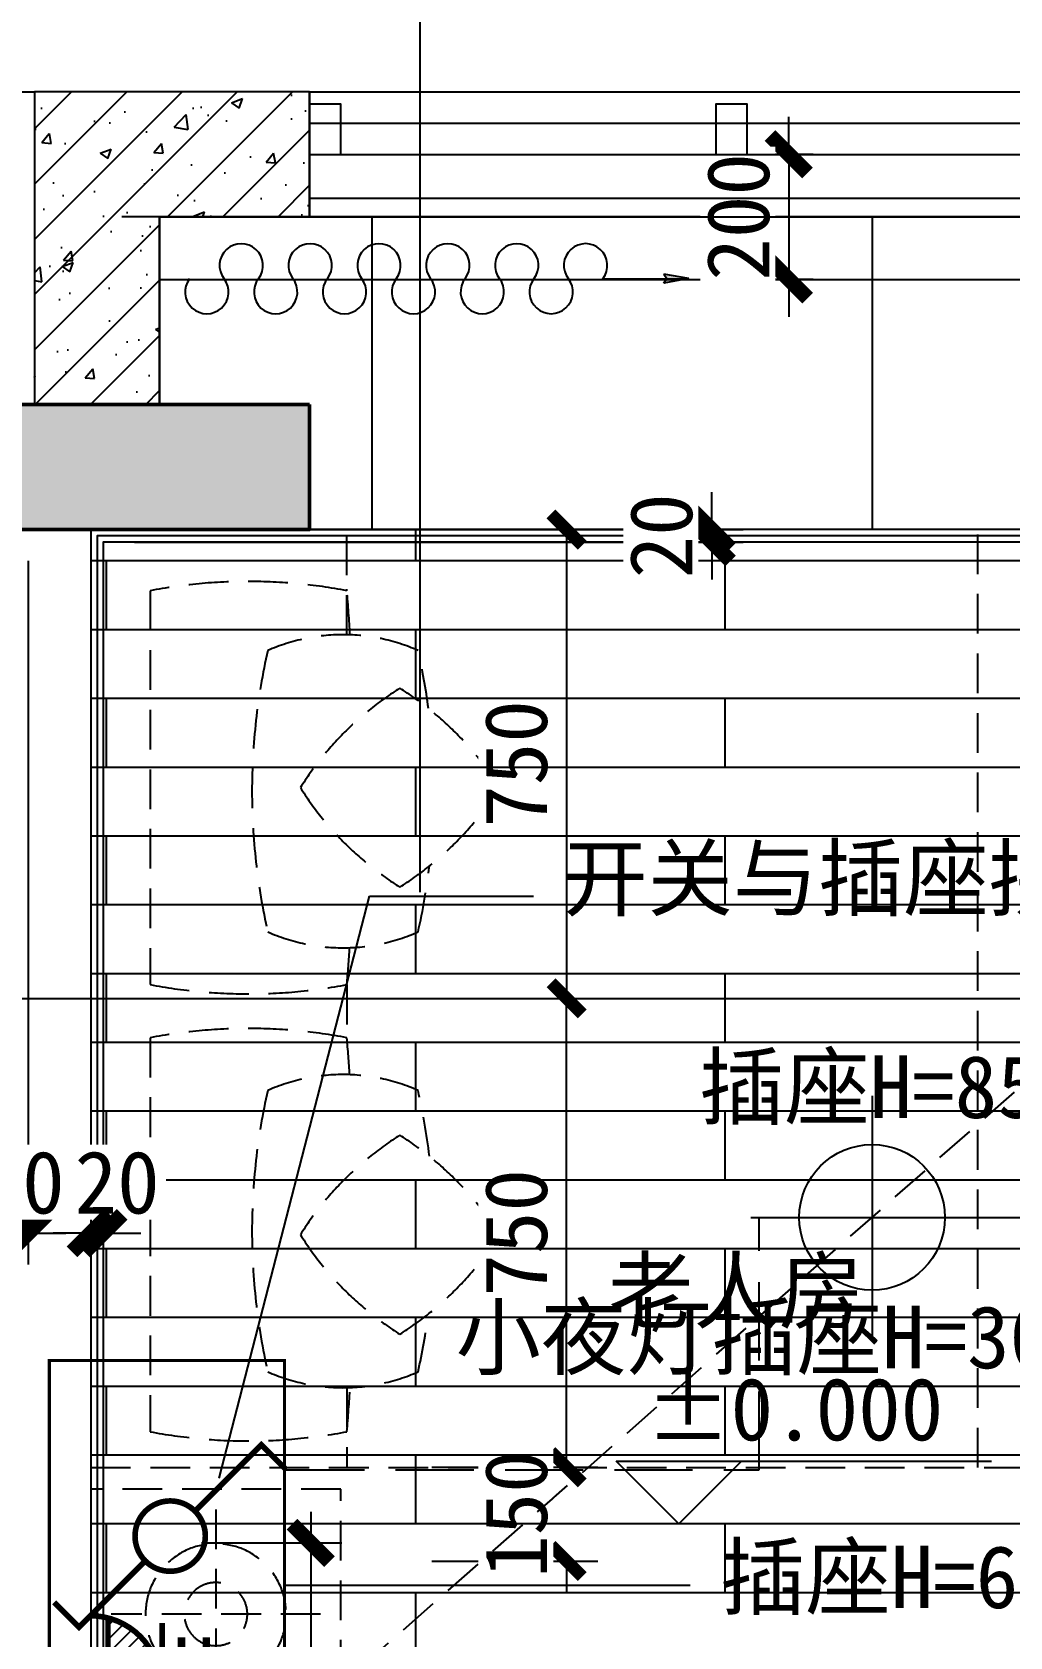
# Model space of a CAD drawing. Header units: millimetres. Extents: x -102565 to 103504, y -132507 to -120.
# Drawn here: x 29115 to 30679, y -24188 to -21621 of the extents above; entities that cross this region are included whole.
import ezdxf
from ezdxf import colors
from ezdxf.entities.mleader import LeaderData, LeaderLine
from ezdxf.enums import TextEntityAlignment as Align
from ezdxf.math import Vec2, Vec3

# ---------------------------------------------------------------- set-up
doc = ezdxf.new("R2010")
doc.units = ezdxf.units.MM
doc.header["$LTSCALE"] = 10
for name, pattern in [('ACAD_ISO04W100', [30, 24, -3, 0, -3]), ('DASH', [0.35, 0.25, -0.1]), ('HIDDEN', [9.524999999999999, 6.35, -3.175])]:
    doc.linetypes.add(name, pattern=pattern)
doc.layers.get('Defpoints').update_dxf_attribs({"color": 9})
for name, color, linetype in [('-B11  平面非硬装   LESS', 2, 'HIDDEN'), ('-B1234平 地 天 间  LESS', 7, 'Continuous'), ('-B123平   地   天  LESS', 3, 'Continuous'), ('-B13  平         天  LESS', 1, 'Continuous'), ('-B14  平 面 注 释  LESS', 1, 'Continuous'), ('-B20  地         面  LESS', 8, 'Continuous'), ('-B21  地 面 注 释  LESS', 1, 'Continuous'), ('-B30  天         花  LESS', 3, 'Continuous'), ('-B31  天 花 点 位 LESS', 2, 'Continuous'), ('-B33  天花造型注释  LESS', 1, 'Continuous'), ('-B50  强 电 插 座  LESS', 2, 'Continuous'), ('-B51  弱 电 插 座  LESS', 2, 'Continuous'), ('-B52  开 关 插 座  LESS', 2, 'Continuous'), ('-B55  开关结线注释  LESS', 4, 'Continuous'), ('-B56  综合点位注释  LESS', 4, 'Continuous'), ('-B60  给   排   水  LESS', 2, 'Continuous'), ('016-天花', 3, 'Continuous'), ('A02-G-MAIN-洋房4号户型_设计区$0$A_HDWR(配件)', 1, 'Continuous'), ('A02-G-MAIN-洋房4号户型_设计区$0$A_PATN_MATE(图案填充)', 252, 'Continuous'), ('A02-G-MAIN-洋房4号户型_设计区$0$A_WALL_BRIK(砌块墙)', 4, 'Continuous'), ('A02-G-MAIN-洋房4号户型_设计区$0$A_WINDOW(窗)', 3, 'Continuous'), ('C天-LITEDIM', 3, 'Continuous'), ('S10-G-WACO-D户型COSF_设计区$0$G_COL_HATCH（墙柱填充）', 252, 'Continuous'), ('连线图', 4, 'Continuous')]:
    doc.layers.add(name, color=color, linetype=linetype)
doc.layers.add('S10-G-WACO-D户型COSF_设计区$0$G_COL（墙柱）', color=4, linetype='Continuous', lineweight=50)
doc.styles.add('DS数字英文', font='simhei.ttf')
doc.styles.add('LESS标准文字', font='simhei.ttf', dxfattribs={"height": 2})
doc.dimstyles.new('AD-DIM_50(LESS)', dxfattribs={"dimscale": 50, "dimtxt": 2, "dimasz": 1.2, "dimexe": 1, "dimexo": 1, "dimgap": 0.6, "dimtad": 1, "dimdec": 0, "dimzin": 0, "dimdsep": 46, "dimtxsty": 'DS数字英文', "dimblk": 'ARCHTICK', "dimcen": 0.09, "dimdle": 1, "dimclrd": 1, "dimclre": 1, "dimclrt": 3, "dimadec": 0, "dimazin": 0, "dimtfac": 1, "dimtdec": 0, "dimtix": 1, "dimtmove": 2, "dimatfit": 3, "dimldrblk": 'ARCHTICK', "dimfxl": 1, "dimtolj": 1, "dimtzin": 0, "dimarcsym": 0})
doc.dimstyles.new('标准注释（LESS）', dxfattribs={"dimtxt": 2, "dimasz": 1, "dimexe": 1, "dimexo": 0, "dimgap": 0.6, "dimtad": 1, "dimdec": 0, "dimrnd": 5, "dimzin": 12, "dimtxsty": 'LESS标准文字', "dimblk": 'ARCHTICK', "dimcen": 0, "dimclrd": 1, "dimclre": 1, "dimclrt": 3, "dimadec": 0, "dimazin": 0, "dimtfac": 1, "dimtdec": 0, "dimtix": 1, "dimtofl": 0, "dimtmove": 2, "dimatfit": 3, "dimldrblk": 'DOT', "dimfxl": 4, "dimfxlon": 1, "dimtfill": 1, "dimtolj": 1, "dimarcsym": 0})

# ---------------------------------------------------------------- blocks, each defined once
blk = doc.blocks.new('ytuutrue')
at = {"color": 1}
for p, q in [((4.831690603168681e-13, 2.500000000000227), (4.831690603168681e-13, -2.499999999999774)), ((-2.499999999999517, 3.410605131648481e-13), (2.500000000000455, 2.273736754432321e-13))]:
    blk.add_line(p, q, dxfattribs=at)
blk.add_circle((0, 0), 1.500000000000735)
blk = doc.blocks.new('_ArchTick')
at = {"color": 0, "linetype": 'ByBlock', "const_width": 0.4}
blk.add_lwpolyline([(-0.5, -0.5), (0.5, 0.5)], dxfattribs=at)
blk = doc.blocks.new('_Dot')
at = {"color": 0, "linetype": 'ByBlock', "lineweight": -2}
blk.add_line((-0.5, 0), (-1, 0), dxfattribs=at)
at = {"color": 0, "linetype": 'ByBlock', "const_width": 0.5}
blk.add_lwpolyline([(-0.25, 0, 1), (0.25, 0, 1)], format="xyb", close=True, dxfattribs=at)
blk = doc.blocks.new('*U336')
at = {"layer": '-B52  开 关 插 座  LESS', "color": 2, "const_width": 0.18}
for points in [[(0.7954951288343322, 0.7954951288294743), (2.916815472397615, 2.916815472392754), (3.71231060122551, 2.121320343563982)], [(-0.7954951288272978, -0.7954951288321486), (-2.916815472390566, -2.916815472395432), (-3.712310601228068, -2.121320343557932)]]:
    blk.add_lwpolyline(points, dxfattribs=at)
blk.add_lwpolyline([(-7.101809081639235e-13, -1.124999999998285, -0.1989123673796352), (-0.7954951288345737, -0.7954951288321486, -0.1989123673796269), (-1.125000000000711, 1.713822522425065e-12, -0.1989123673796338), (-0.7954951288345742, 0.7954951288355792, -0.1989123673796519), (-7.109045633562781e-13, 1.125000000001715, -0.1989123673796731), (0.7954951288331527, 0.7954951288355778, -0.1989123673796564), (1.124999999999289, 1.716322534456819e-12, -0.1989123673796721), (0.7954951288331531, -0.7954951288321472, -0.198912367379654)], format="xyb", close=True, dxfattribs=at)
at = {"layer": '-B55  开关结线注释  LESS', "color": 3, "style": 'LESS标准文字'}
blk.add_attdef('开关电路', text='', height=2, dxfattribs=at).set_placement((-4.282006349001069, 0.09886950226418029), align=Align.MIDDLE)
blk = doc.blocks.new('*U343')
at = {"lineweight": -2}
h = blk.add_hatch(dxfattribs=at)
h.set_pattern_fill('ANSI31', color=8, scale=0.1, angle=90.00000000000017)
h.set_pattern_definition([(135.0000000000002, (4.500002174076227, -2.33999570243695), (-0.2245064030267283, -0.2245064030267295), [])])
h.paths.add_polyline_path([(1.590990257664615, 1.590990257668247, 0.1341324672913661), (0.5611304664312922, 2.178906285188619), (0.5611304664313048, -2.178906285187586, 0.1341324672913661), (1.590990257664624, -1.590990257667207, 0.1989123673796559), (2.249999999989617, 5.216382881201163e-13, 0.1989123673796559)])
at = {"color": 2, "const_width": 0.1800000000000001}
blk.add_lwpolyline([(-1.037719910002012e-11, -2.249999999999485, 0.1989123673796542), (1.590990257664624, -1.590990257667207, 0.1989123673796559), (2.249999999989617, 5.216382881201163e-13, 0.1989123673796559), (1.590990257664615, 1.590990257668247, 0.1989123673796542), (-1.039018870940824e-11, 2.250000000000516)], format="xyb", dxfattribs=at)
for points in [[(0.5611304664313048, -2.178906285203477), (0.5611304664312922, 2.178906285175407)], [(2.297228077709316, -2.014999999999479), (2.297228077709305, 1.985000000000523)], [(2.249999999989617, 5.216382881201163e-13), (4.499999999989617, 5.281330928141734e-13)]]:
    blk.add_lwpolyline(points, dxfattribs=at)
at = {"color": 3, "style": 'LESS标准文字'}
for tag, p in [('安装高度', (8.744543581236105, 3.591508802441098)), ('插座文字', (3.302881779825324, -0.5620244949399757))]:
    blk.add_attdef(tag, text='', height=2, dxfattribs=at).set_placement(p, align=Align.MIDDLE_CENTER)
blk = doc.blocks.new('*D1202')
at = {"layer": '-B56  综合点位注释  LESS', "color": 1, "lineweight": -2, "transparency": 16777216}
for p, q in [((29730.72750267241, -23166.49871899612), (30019.66689318977, -23166.49871899612)), ((29969.66689318977, -23916.30964322832), (29969.66689318977, -23166.49871899612)), ((29754.14411486777, -23916.30964322832), (30019.66689318977, -23916.30964322832))]:
    blk.add_line(p, q, dxfattribs=at)
at = {"layer": 'Defpoints', "color": 0, "transparency": 16777216}
for p in [(29730.72750267241, -23166.49871899612), (29969.66689318977, -23166.49871899612), (29754.14411486777, -23916.30964322832)]:
    blk.add_point(p, dxfattribs=at)
at = {"layer": '-B56  综合点位注释  LESS', "color": 1, "lineweight": -2, "transparency": 16777216, "xscale": 50, "yscale": 50, "zscale": 50}
for p, rotation in [((29969.66689318977, -23166.49871899612), 90), ((29969.66689318977, -23916.30964322832), 270)]:
    blk.add_blockref('_ArchTick', p, dxfattribs=dict(at, rotation=rotation))
at = {"layer": '-B56  综合点位注释  LESS', "color": 3, "transparency": 16777216, "insert": (29889.10509543695, -23541.40418111223), "char_height": 100, "attachment_point": 5, "rotation": 90, "style": 'LESS标准文字', "bg_fill": 3, "box_fill_scale": 1.1, "bg_fill_color": 256, "bg_fill_true_color": 13158600, "bg_fill_transparency": 0}
blk.add_mtext('\\A1;750', dxfattribs=at)
blk = doc.blocks.new('*D1203')
at = {"layer": '-B51  弱 电 插 座  LESS', "color": 1, "lineweight": -2, "transparency": 16777216}
for p, q in [((29969.66689318977, -23916.30964322832), (29969.66689318977, -23866.30964322832)), ((29754.14411486777, -23916.30964322832), (30019.66689318977, -23916.30964322832)), ((29754.14411486777, -24066.28272236285), (30019.66689318977, -24066.28272236285)), ((29969.66689318977, -24066.28272236285), (29969.66689318977, -24116.28272236285))]:
    blk.add_line(p, q, dxfattribs=at)
at = {"layer": 'Defpoints', "color": 0, "transparency": 16777216}
for p in [(29754.14411486777, -23916.30964322832), (29969.66689318977, -23916.30964322832), (29754.14411486777, -24066.28272236285)]:
    blk.add_point(p, dxfattribs=at)
at = {"layer": '-B51  弱 电 插 座  LESS', "color": 1, "lineweight": -2, "transparency": 16777216, "xscale": 50, "yscale": 50, "zscale": 50}
for p, rotation in [((29969.66689318977, -23916.30964322832), 270), ((29969.66689318977, -24066.28272236285), 90)]:
    blk.add_blockref('_ArchTick', p, dxfattribs=dict(at, rotation=rotation))
at = {"layer": '-B51  弱 电 插 座  LESS', "color": 3, "transparency": 16777216, "insert": (29889.10509543695, -23991.29618279559), "char_height": 100, "attachment_point": 5, "rotation": 90, "style": 'LESS标准文字', "bg_fill": 3, "box_fill_scale": 1.1, "bg_fill_color": 256, "bg_fill_true_color": 13158600, "bg_fill_transparency": 0}
blk.add_mtext('\\A1;150', dxfattribs=at)
blk = doc.blocks.new('*U681')
at = {"color": 1, "linetype": 'ACAD_ISO04W100'}
blk.add_line((-93.86753681463706, -2.479049550308605e-15), (5, 4.978996250514799e-16), dxfattribs=at)
blk = doc.blocks.new('*D1242')
at = {"layer": '-B56  综合点位注释  LESS', "color": 1, "lineweight": -2, "transparency": 16777216}
for p, q in [((29754.14411486777, -22416.68779476392), (30019.66689318977, -22416.68779476392)), ((29969.66689318977, -22416.68779476392), (29969.66689318977, -23166.49871899611)), ((29730.72750267241, -23166.49871899611), (30019.66689318977, -23166.49871899611))]:
    blk.add_line(p, q, dxfattribs=at)
at = {"layer": 'Defpoints', "color": 0, "transparency": 16777216}
for p in [(29754.14411486777, -22416.68779476392), (29730.72750267241, -23166.49871899611), (29969.66689318977, -23166.49871899611)]:
    blk.add_point(p, dxfattribs=at)
at = {"layer": '-B56  综合点位注释  LESS', "color": 1, "lineweight": -2, "transparency": 16777216, "xscale": 50, "yscale": 50, "zscale": 50}
for p, rotation in [((29969.66689318977, -22416.68779476392), 90), ((29969.66689318977, -23166.49871899611), 270)]:
    blk.add_blockref('_ArchTick', p, dxfattribs=dict(at, rotation=rotation))
at = {"layer": '-B56  综合点位注释  LESS', "color": 3, "transparency": 16777216, "insert": (29889.10509543695, -22791.59325688002), "char_height": 100, "attachment_point": 5, "rotation": 90, "style": 'LESS标准文字', "bg_fill": 3, "box_fill_scale": 1.1, "bg_fill_color": 256, "bg_fill_true_color": 13158600, "bg_fill_transparency": 0}
blk.add_mtext('\\A1;750', dxfattribs=at)
blk = doc.blocks.new('*U699')
at = {"color": 1}
for p, q in [((-2.000000000000382, 2.000000000000192), (9.999999999999616, 2.00000000000019)), ((-1.91402449445377e-13, 1.918465386552271e-13), (-2.000000000000382, 2.000000000000192)), ((-1.91402449445377e-13, 1.918465386552271e-13), (1.999999999999999, 2.000000000000192)), ((1.999999999999999, -3.574438563748084e-16), (-2.000000000000382, 3.57443856374877e-16))]:
    blk.add_line(p, q, dxfattribs=at)
at = {"color": 3, "style": 'LESS标准文字'}
blk.add_attdef('%%P0.000', text='', height=2, dxfattribs=at).set_placement((3.696629213482759, 2.666666666667454), align=Align.CENTER)
blk = doc.blocks.new('*D806')
at = {"layer": '-B33  天花造型注释  LESS', "color": 1, "lineweight": -2, "transparency": 16777216}
for p, q in [((30325.02289680496, -21816.68779476344), (30325.02289680496, -21756.68779476344)), ((30364.20956426718, -21816.68779476344), (30275.02289680496, -21816.68779476344)), ((30325.02289680496, -21816.68779476344), (30325.02289680496, -22016.68779477508)), ((30364.20956426531, -22016.68779477508), (30275.02289680496, -22016.68779477508)), ((30325.02289680496, -22016.68779477508), (30325.02289680496, -22076.68779477508))]:
    blk.add_line(p, q, dxfattribs=at)
at = {"layer": 'Defpoints', "color": 0, "linetype": 'Continuous', "transparency": 16777216}
for p in [(30414.20956426718, -21816.68779476344), (30325.02289680496, -22016.68779477508), (30414.20956426531, -22016.68779477508)]:
    blk.add_point(p, dxfattribs=at)
at = {"layer": '-B33  天花造型注释  LESS', "color": 1, "linetype": 'Continuous', "lineweight": -2, "transparency": 16777216, "xscale": 60, "yscale": 60, "zscale": 60}
for p, rotation in [((30325.02289680496, -21816.68779476344), 270), ((30325.02289680496, -22016.68779477508), 90)]:
    blk.add_blockref('_ArchTick', p, dxfattribs=dict(at, rotation=rotation))
at = {"layer": '-B33  天花造型注释  LESS', "color": 3, "linetype": 'Continuous', "transparency": 16777216, "insert": (30244.46109905214, -21916.68779476927), "char_height": 100, "attachment_point": 5, "rotation": 90, "style": 'DS数字英文', "bg_fill": 3, "box_fill_scale": 1.1, "bg_fill_color": 256, "bg_fill_true_color": 13158600, "bg_fill_transparency": 0}
blk.add_mtext('\\A1;200', dxfattribs=at)
blk = doc.blocks.new('A$C2F834631')
for p, q in [((-2.479512477293611e-05, 87.47737107378634), (62.13425099966116, 98.47886482599279)), ((-2.479512477293611e-05, 87.47737107378634), (62.13425099966116, 76.4758773215799)), ((214.759857776342, 87.47737107378634), (-2.479512477293611e-05, 87.47737107378634)), ((62.13425099966116, 98.47886482599279), (54.91981336072786, 87.47737107378634)), ((62.13425099966116, 76.4758773215799), (54.91981336072786, 87.47737107378634))]:
    blk.add_line(p, q)
for centre, start, end in [((343.8627562538022, 120.6307885939968), 322.3895166346791, 217.6104833653209), ((515.999954223691, 120.6307885939896), 322.3895166346791, 217.6104833653209), ((688.137152193638, 120.6307885939896), 322.3895166346791, 217.6104833653209), ((860.2743501635268, 120.6307885939823), 322.3895166346791, 217.6104833653209), ((1032.411548133416, 120.6307885939823), 322.3895166346791, 217.6104833653209), ((1204.548746103363, 120.630788593975), 322.3895166346791, 217.6104833653209), ((257.7941572688287, 54.32395355357585), 142.3895166346791, 37.6104833653209), ((429.9313552387757, 54.32395355356857), 142.3895166346791, 37.6104833653209), ((602.0685532086645, 54.32395355356857), 142.3895166346791, 37.6104833653209), ((774.2057511785533, 54.3239535535613), 142.3895166346791, 37.6104833653209), ((946.3429491485003, 54.3239535535613), 142.3895166346791, 37.6104833653209), ((1118.480147118389, 54.32395355355402), 142.3895166346791, 37.6104833653209)]:
    blk.add_arc(centre, 54.32402807301445, start, end)
for points in [[(62.13425099966116, 98.47886482599279), (54.91981336072786, 87.47737107378634), (-2.479512477293611e-05, 87.47737107378634)], [(-2.479512477293611e-05, 87.47737107378634), (62.13425099966116, 76.4758773215799), (54.91981336072786, 87.47737107378634)]]:
    blk.add_solid(points)
blk = doc.blocks.new('1500ertong')
at = {"layer": '-B11  平面非硬装   LESS', "color": 8}
for p, q in [((22106.91643286493, 10041.58556191484), (22106.91643286493, 10376.58556190739)), ((21939.41643286493, 10209.08556191484), (22274.41643289474, 10209.08556191484)), ((20887.9596693888, 9974.585561914839), (20888.17679248002, 8474.585561914839)), ((21897.2183274999, 9846.879006295765), (21897.2183274999, 9974.585561914839)), ((22212.21834210303, 9287.33667024365), (22212.21834210303, 9917.336664730221)), ((21897.2183274999, 9202.402277344376), (21897.2183274999, 9287.336667472035)), ((22212.21834265531, 8572.402280011433), (22212.21834265531, 9202.402274498003)), ((21897.2183274999, 8642.859938520645), (21897.2183274999, 8474.585561914839)), ((21897.2183274999, 8572.402277344376), (21897.2183274999, 8569.869472438008))]:
    blk.add_line(p, q, dxfattribs=at)
at = {"layer": '-B11  平面非硬装   LESS'}
blk.add_lwpolyline([(22306.91643286493, 10409.08556191484), (21906.91643286493, 10409.08556191484), (21906.91643286493, 10009.08556191484), (22306.91643286493, 10009.08556191484)], close=True, dxfattribs=at)
blk.add_lwpolyline([(22306.91653070596, 9974.585561914835), (20331.91653070596, 9974.585561914839, 0.414213562373095), (20306.91653070596, 9949.585561914839), (20306.91653070596, 8499.585561914839, 0.414213562373095), (20331.91653070596, 8474.585561914839), (22306.91653070596, 8474.585561914835)], format="xyb", close=True, dxfattribs=at)
at = {"layer": '-B11  平面非硬装   LESS', "color": 8}
for centre, radius, start, end in [((22054.7183274999, 9085.436525577217), 846.6782718860277, 79.2793300050891, 100.7206699949109), ((25790.4455355182, 9602.336667472031), 3905.949704364321, 175.3742887233572, 176.4127364495465), ((21903.61884925512, 9549.37391229859), 297.5739364141405, 66.18657204692421, 113.8134279530758), ((22769.95733008531, 9596.613911563065), 1011.820786297927, 167.1516449646382, 172.4797976207421), ((21037.28036848453, 9596.613911563069), 1011.820786297927, 347.1516449646382, 12.84835503536186), ((22081.78023222831, 9333.110410088211), 505.9103931489637, 122.15164597255, 147.8483542547833), ((21543.32771740106, 9333.110410088211), 505.9103931453533, 32.15164574521668, 57.84835402745), ((22081.78023222831, 9871.562924915463), 505.9103931453533, 212.1516457452167, 237.84835402745), ((21543.32771740106, 9871.562924915463), 505.9103931489637, 302.15164597255, 327.8483542547833), ((22769.95733008531, 9596.613911563065), 1011.820786297927, 186.7941671501419, 192.8483550353618), ((21903.61884925512, 9643.85391085735), 297.5739364141292, 246.1865720469242, 293.8134279530758), ((25790.4455355182, 9602.336667472031), 3905.949704364321, 183.7559056628886, 184.6257112766428), ((22054.7183274999, 10119.23680936685), 846.6782718860277, 259.2793300050891, 280.7206699949109), ((22054.7183274999, 8370.502135449558), 846.6782718860277, 79.2793300050891, 100.7206699949109), ((25790.4455355182, 8887.402277344372), 3905.949704364321, 175.3742887233572, 176.2440943371114), ((21903.61884925512, 8845.88503395906), 297.5739364141292, 66.18657204692421, 113.8134279530758), ((22769.95733008531, 8893.125033253338), 1011.820786297927, 167.1516449646382, 173.2058328498582), ((21037.28036848453, 8893.125033253342), 1011.820786297927, 347.1516449646382, 12.84835503536186), ((22081.78023222831, 8618.17601993075), 505.9103931453533, 122.15164597255, 147.8483542547833), ((21543.32771740106, 8618.17601993075), 505.9103931489637, 32.15164574521668, 57.84835402745), ((22081.78023222831, 9156.628534758001), 505.9103931489637, 212.1516457452167, 237.84835402745), ((21543.32771740106, 9156.628534758001), 505.9103931453533, 302.15164597255, 327.8483542547833), ((22769.95733008531, 8893.125033253338), 1011.820786297927, 187.5202023792579, 192.8483550353618), ((21903.61884925512, 8940.365032547623), 297.5739364141405, 246.1865720469242, 293.8134279530758), ((25790.4455355182, 8887.402277344372), 3905.949704364321, 183.5872635504535, 184.6257112766428), ((22054.7183274999, 9404.302419239193), 846.6782718860277, 259.2793300050891, 280.7206699949109)]:
    blk.add_arc(centre, radius, start, end, dxfattribs=at)
at = {"layer": '-B11  平面非硬装   LESS', "color": 8, "extrusion": (0, 0, -1)}
for major_axis, ratio, start_param, end_param in [((-79.5495128997231, 79.54951289972311), 0.9999999995917888, 0.7853981636015538, 7.06858347078114), ((35.70889245533573, 35.70889245533572), 0.9999999996967107, -0.7853981635490931, 5.497787143630493)]:
    blk.add_ellipse((22106.91643286493, 10209.08556191484), major_axis=major_axis, ratio=ratio, start_param=start_param, end_param=end_param, dxfattribs=at)
blk = doc.blocks.new('S10-G-WACO-D户型COSF_设计区')
at = {"layer": 'S10-G-WACO-D户型COSF_设计区$0$G_COL_HATCH（墙柱填充）'}
h = blk.add_hatch(color=0, dxfattribs=at)
h.dxf.hatch_style = 1
h.paths.add_polyline_path([(29149.99999223693, 18899.9606032247), (28249.99999223693, 18899.9606032247), (28249.99999223693, 18699.9606032247), (29149.99999223693, 18699.9606032247)])
at = {"layer": 'S10-G-WACO-D户型COSF_设计区$0$G_COL（墙柱）', "color": 0}
blk.add_lwpolyline([(29149.99999223693, 18899.9606032247), (28249.99999223693, 18899.9606032247), (28249.99999223693, 18699.9606032247), (29149.99999223693, 18699.9606032247)], close=True, dxfattribs=at)
blk = doc.blocks.new('*D1100')
at = {"layer": '-B55  开关结线注释  LESS', "color": 1, "lineweight": -2, "transparency": 16777216}
for p, q in [((29560.30771017319, -23987.42816432552), (29560.30771017319, -25286.97763134484)), ((29385.51082339635, -24037.42816432552), (29610.30771017319, -24037.42816432552)), ((29375.37812622028, -25236.97763134484), (29610.30771017319, -25236.97763134484))]:
    blk.add_line(p, q, dxfattribs=at)
at = {"layer": 'Defpoints', "color": 0, "linetype": 'Continuous', "transparency": 16777216}
for p in [(29335.51082339635, -24037.42816432552), (29325.37812622028, -25236.97763134484), (29560.30771017319, -25236.97763134484)]:
    blk.add_point(p, dxfattribs=at)
at = {"layer": '-B55  开关结线注释  LESS', "color": 1, "linetype": 'Continuous', "lineweight": -2, "transparency": 16777216, "xscale": 60, "yscale": 60, "zscale": 60}
for p, rotation in [((29560.30771017319, -24037.42816432552), 90), ((29560.30771017319, -25236.97763134484), 270)]:
    blk.add_blockref('_ArchTick', p, dxfattribs=dict(at, rotation=rotation))
at = {"layer": '-B55  开关结线注释  LESS', "color": 3, "linetype": 'Continuous', "transparency": 16777216, "insert": (29479.74591242037, -24637.20289783518), "char_height": 100, "attachment_point": 5, "rotation": 90, "style": 'DS数字英文', "bg_fill": 3, "box_fill_scale": 1.1, "bg_fill_color": 256, "bg_fill_true_color": 13158600, "bg_fill_transparency": 0}
blk.add_mtext('\\A1;1200', dxfattribs=at)
blk = doc.blocks.new('*U1143')
at = {"layer": '016-天花', "color": 1}
for points in [[(2399.995740704728, 2799.959288029163), (-0.003994634114405926, 2799.879837321926), (0.0002646606881171465, -0.0002093507791869342), (2399.99999999953, -0.0002093507791869342)], [(2379.995740704728, 2779.958983610893), (19.99600536588559, 2779.880141730929), (20.00026466068812, 19.99979064922081), (2379.99999999953, 19.99979064922081)]]:
    blk.add_lwpolyline(points, close=True, dxfattribs=at)
at = {"layer": '016-天花', "color": 8}
blk.add_lwpolyline([(2389.995740704728, 2789.958983610893), (9.996005365885594, 2789.880141730929), (10.00026466068812, 9.999790649220813), (2389.99999999953, 9.999790649220813)], close=True, dxfattribs=at)
blk = doc.blocks.new('*D1150')
at = {"layer": '-B33  天花造型注释  LESS', "color": 1, "lineweight": -2, "transparency": 16777216}
for p, q in [((29108.55080476801, -22466.52012446545), (29108.55080476801, -23591.91988317932)), ((29088.85961178462, -22486.68809840936), (29088.85961178462, -23591.91988317932)), ((29088.85961178462, -23541.91988317932), (29028.85961178462, -23541.91988317932)), ((29108.55080476801, -23541.91988317932), (29088.85961178462, -23541.91988317932)), ((29108.55080476801, -23541.91988317932), (29168.55080476801, -23541.91988317932))]:
    blk.add_line(p, q, dxfattribs=at)
at = {"layer": 'Defpoints', "color": 0, "linetype": 'Continuous', "transparency": 16777216}
for p in [(29108.55080476801, -22416.52012446545), (29088.85961178462, -22436.68809840936), (29088.85961178462, -23541.91988317932)]:
    blk.add_point(p, dxfattribs=at)
at = {"layer": '-B33  天花造型注释  LESS', "color": 1, "linetype": 'Continuous', "lineweight": -2, "transparency": 16777216, "xscale": 60, "yscale": 60, "zscale": 60}
blk.add_blockref('_ArchTick', (29088.85961178462, -23541.91988317932), dxfattribs=at)
at = {"layer": '-B33  天花造型注释  LESS', "color": 1, "linetype": 'Continuous', "lineweight": -2, "transparency": 16777216, "xscale": 60, "yscale": 60, "zscale": 60, "rotation": 180}
blk.add_blockref('_ArchTick', (29108.55080476801, -23541.91988317932), dxfattribs=at)
at = {"layer": '-B33  天花造型注释  LESS', "color": 3, "linetype": 'Continuous', "transparency": 16777216, "insert": (29098.70520827632, -23461.35808542651), "char_height": 100, "attachment_point": 5, "style": 'DS数字英文', "bg_fill": 3, "box_fill_scale": 1.1, "bg_fill_color": 256, "bg_fill_true_color": 13158600, "bg_fill_transparency": 0}
blk.add_mtext('\\A1;20', dxfattribs=at)
blk = doc.blocks.new('*D1153')
at = {"layer": '-B33  天花造型注释  LESS', "color": 1, "lineweight": -2, "transparency": 16777216}
for p, q in [((29208.53894274439, -22466.8079574425), (29208.53894274439, -23591.91988317932)), ((29228.53894274439, -22486.80765303349), (29228.53894274439, -23591.91988317932)), ((29208.53894274439, -23541.91988317932), (29148.53894274439, -23541.91988317932)), ((29208.53894274439, -23541.91988317932), (29228.53894274439, -23541.91988317932)), ((29228.53894274439, -23541.91988317932), (29288.53894274439, -23541.91988317932))]:
    blk.add_line(p, q, dxfattribs=at)
at = {"layer": 'Defpoints', "color": 0, "linetype": 'Continuous', "transparency": 16777216}
for p in [(29208.53894274439, -22416.8079574425), (29228.53894274439, -22436.80765303349), (29228.53894274439, -23541.91988317932)]:
    blk.add_point(p, dxfattribs=at)
at = {"layer": '-B33  天花造型注释  LESS', "color": 3, "linetype": 'Continuous', "transparency": 16777216, "insert": (29250.63808186958, -23461.35808542651), "char_height": 100, "attachment_point": 5, "style": 'DS数字英文', "bg_fill": 3, "box_fill_scale": 1.1, "bg_fill_color": 256, "bg_fill_true_color": 13158600, "bg_fill_transparency": 0}
blk.add_mtext('\\A1;20', dxfattribs=at)
at = {"layer": '-B33  天花造型注释  LESS', "color": 1, "linetype": 'Continuous', "lineweight": -2, "transparency": 16777216, "xscale": 60, "yscale": 60, "zscale": 60}
blk.add_blockref('_ArchTick', (29208.53894274439, -23541.91988317932), dxfattribs=at)
at = {"layer": '-B33  天花造型注释  LESS', "color": 1, "linetype": 'Continuous', "lineweight": -2, "transparency": 16777216, "xscale": 60, "yscale": 60, "zscale": 60, "rotation": 180}
blk.add_blockref('_ArchTick', (29228.53894274439, -23541.91988317932), dxfattribs=at)
blk = doc.blocks.new('*D1154')
at = {"layer": '-B33  天花造型注释  LESS', "color": 1, "lineweight": -2, "transparency": 16777216}
for p, q in [((30201.86928086204, -22416.80795744251), (30201.86928086204, -22356.80795744251)), ((29258.53894274441, -22416.80795744251), (30251.86928086204, -22416.80795744251)), ((30201.86928086204, -22416.80795744251), (30201.86928086204, -22436.8076530335)), ((29278.53894274441, -22436.8076530335), (30251.86928086204, -22436.8076530335)), ((30201.86928086204, -22436.8076530335), (30201.86928086204, -22496.8076530335))]:
    blk.add_line(p, q, dxfattribs=at)
at = {"layer": 'Defpoints', "color": 0, "linetype": 'Continuous', "transparency": 16777216}
for p in [(29208.53894274441, -22416.80795744251), (29228.53894274441, -22436.8076530335), (30201.86928086204, -22436.8076530335)]:
    blk.add_point(p, dxfattribs=at)
at = {"layer": '-B33  天花造型注释  LESS', "color": 1, "linetype": 'Continuous', "lineweight": -2, "transparency": 16777216, "xscale": 60, "yscale": 60, "zscale": 60}
for p, rotation in [((30201.86928086204, -22416.80795744251), 270), ((30201.86928086204, -22436.8076530335), 90)]:
    blk.add_blockref('_ArchTick', p, dxfattribs=dict(at, rotation=rotation))
at = {"layer": '-B33  天花造型注释  LESS', "color": 3, "linetype": 'Continuous', "transparency": 16777216, "insert": (30121.30748310922, -22426.80780523801), "char_height": 100, "attachment_point": 5, "rotation": 90, "style": 'DS数字英文', "bg_fill": 3, "box_fill_scale": 1.1, "bg_fill_color": 256, "bg_fill_true_color": 13158600, "bg_fill_transparency": 0}
blk.add_mtext('\\A1;20', dxfattribs=at)

msp = doc.modelspace()

# ---------------------------------------------------------------- hatches: boundary and pattern name
at = {"layer": 'A02-G-MAIN-洋房4号户型_设计区$0$A_PATN_MATE(图案填充)'}
h = msp.add_hatch(dxfattribs=at)
h.set_pattern_fill('钢筋混凝土', color=256, scale=25)
h.set_pattern_definition([(45, (408.5426906315734, -41116.68779476274), (-44.19417382415921, 44.19417382415922), []), (49.99999999999999, (408.5426906315734, -41116.68779476274), (179.3150456501884, -15.68803374564878), [18.75, -206.25]), (355, (408.5426906315734, -41116.68779476274), (-34.68783340325, 188.048033425003), [15, -165]), (100.4514, (423.4856106315747, -41117.99512976273), (144.6273454285054, 172.3598855152384), [15.9350475, -175.285528]), (46.18420000000002, (408.5426906315734, -41066.68779476274), (266.8102621564111, -41.37975358225452), [28.12499999999986, -309.3749999999978]), (96.6356, (430.7768768815622, -41070.13612151274), (233.6656763871758, 243.5294677251104), [23.902572, -262.92825]), (351.1842, (408.5426906315734, -41066.68779476274), (233.6654862834068, 243.5296502313311), [22.5, -247.5]), (21, (433.5426906315734, -41079.18779476274), (149.2267630296154, -100.6547226663347), [18.75, -206.25]), (326.0000000000001, (433.5426906315734, -41079.18779476274), (60.82883298039543, 181.2875112617133), [15, -165]), (71.4514, (445.9782488815727, -41087.57569626273), (210.0556571453725, 80.6326241774881), [15.9350475, -175.285528]), (37.50000000000001, (408.5426906315734, -41116.68779476274), (3.039963829322667, 83.22346345782788), [0, -163, 0, -167.5, 0, -165.625]), (7.499999999999999, (408.5426906315734, -41116.68779476274), (65.76738436053715, 98.60292797059006), [0, -95.5, 0, -159.25, 0, -63.125]), (327.5, (352.7926906315734, -41116.68779476274), (133.4556090431022, -5.638717933594939), [0, -62.5, 0, -195, 0, -258.75]), (317.5, (327.7926906315734, -41116.68779476274), (145.7965423355966, 25.02624558307943), [0, -81.25, 0, -129.5, 0, -183.75])])
edge = h.paths.add_edge_path()
edge.add_line((29318.55080476801, -22216.44186444627), (29318.55080476801, -21916.68779476349))
edge.add_line((29318.55080476801, -21916.68779476349), (29558.54293737817, -21916.68779476349))
edge.add_line((29558.54293737818, -21916.68779476349), (29558.55080476802, -21716.68779476204))
edge.add_line((29558.55080476801, -21716.68779476204), (29118.55080476801, -21716.68779476275))
edge.add_line((29118.55080476801, -21716.68779476275), (29118.55080476801, -22216.68779476274))
edge.add_line((29118.55080476801, -22216.68779476274), (29318.55080476801, -22216.68779476274))

# ---------------------------------------------------------------- linework, layer by layer
at = {"layer": '-B1234平 地 天 间  LESS'}
for p, q in [((29118.55080476801, -21716.68779476275), (29118.55080476801, -22216.51638457585)), ((28658.55080512732, -22216.68778087374), (29558.47628464362, -22216.35246805703)), ((29558.55080512732, -22416.68779434479), (29558.55080476801, -22216.68779433156)), ((28658.55080476801, -22416.68779475699), (29558.55080476801, -22416.3524541739)), ((29208.54293737865, -22416.68779477281), (29208.5429373785, -25216.68779476442))]:
    msp.add_line(p, q, dxfattribs=at)
msp.add_lwpolyline([(29318.55080476801, -22216.44186444627), (29318.55080476801, -21916.68779476349), (29558.54293737818, -21916.68779476349), (29558.55080476801, -21716.68779476204), (29118.55080476801, -21716.68779476275), (29118.55080476801, -22216.68779476274), (29318.55080476801, -22216.68779476274)], dxfattribs=at)
at = {"layer": '-B20  地         面  LESS', "color": 1, "linetype": 'Continuous'}
msp.add_line((31658.22424856471, -21916.6877947632), (29258.22424855738, -21916.6877947632), dxfattribs=at)
at = {"layer": '-B20  地         面  LESS', "color": 8, "linetype": 'Continuous'}
for p, q in [((29658.22424855542, -21916.6877947596), (29658.22424855464, -22416.68779477399)), ((30458.22424855542, -21916.68779476084), (30458.22424855464, -22416.68779477523))]:
    msp.add_line(p, q, dxfattribs=at)
at = {"layer": '-B30  天         花  LESS', "color": 2}
msp.add_lwpolyline([(29318.55080476801, -22016.68779476487), (31708.22424856433, -22016.68779478713)], dxfattribs=at)
at = {"layer": '-B50  强 电 插 座  LESS', "color": 1, "linetype": 'DASH', "ltscale": 20, "const_width": 5}
msp.add_lwpolyline([(29142.26474170099, -23745.47605351037), (29518.23090344967, -23745.47605351037), (29518.23090344967, -24648.74288658671), (29142.26474170099, -24648.74288658671)], close=True, dxfattribs=at)
msp.add_lwpolyline([(29098.55080476801, -21716.68779476275), (29118.55080476801, -21716.68779476274)])
at = {"layer": 'A02-G-MAIN-洋房4号户型_设计区$0$A_HDWR(配件)'}
msp.add_lwpolyline([(29558.54293737818, -21816.68779476274), (29608.54293737818, -21816.68779476274), (29608.54293737818, -21736.68779476274), (29558.54293737818, -21736.68779476274)], close=True, dxfattribs=at)
at = {"layer": 'A02-G-MAIN-洋房4号户型_设计区$0$A_WALL_BRIK(砌块墙)'}
for p, q in [((29208.54293737818, -21716.68779476274), (29118.55080476801, -21716.68779476274)), ((29558.54293737818, -21716.68779476297), (29208.54293737818, -21716.68779476274)), ((29558.55080476801, -21716.68779476275), (29558.55080476801, -21916.68779476275)), ((29318.55080476801, -21916.68779476349), (29318.55080476801, -22216.44186444627)), ((29318.55080476801, -21916.68779476349), (29558.54293737818, -21916.68779476349))]:
    msp.add_line(p, q, dxfattribs=at)
at = {"layer": 'A02-G-MAIN-洋房4号户型_设计区$0$A_WINDOW(窗)'}
msp.add_lwpolyline([(29558.54293737818, -21716.68779476274), (31658.54293737818, -21716.68779476274)], dxfattribs=at)

# ---------------------------------------------------------------- block references
at = {"layer": '-B1234平 地 天 间  LESS'}
msp.add_blockref('S10-G-WACO-D户型COSF_设计区', (408.225046573898, -41116.68868224013), dxfattribs=at)
at = {"layer": '-B13  平         天  LESS', "xscale": 0.6400000000000001, "yscale": 0.6400000000000001, "zscale": 0.6400000000000001, "rotation": 180.010378006823}
msp.add_blockref('A$C2F834631', (30165.0017155077, -21959.51162752972), dxfattribs=at)
at = {"layer": '-B21  地 面 注 释  LESS', "xscale": 50.00000000000103, "yscale": 50.00000000000103, "zscale": 50.00000000000103}
msp.add_blockref('*U699', (30149.13975158764, -24006.68779476433), dxfattribs=at).add_auto_attribs({'%%P0.000': '%%p0.000'})
at = {"layer": '-B31  天 花 点 位 LESS', "linetype": 'HIDDEN', "xscale": 77.6546585106425, "yscale": 77.6546585106425, "zscale": 77.6546585106425}
msp.add_blockref('ytuutrue', (30458.2242485575, -23516.68779477044), dxfattribs=at)
at = {"layer": '-B50  强 电 插 座  LESS'}
ref = msp.add_blockref('*U343', (29207.97762546373, -24266.29574666187), dxfattribs=dict(at, xscale=-50, yscale=50, zscale=50, rotation=180))
ref.add_attrib('插座文字', 'U', dxfattribs={"layer": '0', "color": 3, "height": 100, "style": 'LESS标准文字'}).set_placement((29373.12171445504, -24238.19452191489), align=Align.MIDDLE_CENTER)
at = {"layer": '-B52  开 关 插 座  LESS', "xscale": 50, "yscale": 50, "zscale": 50}
msp.add_blockref('*U336', (29335.51082339628, -24026.42816432557), dxfattribs=at)
at = {"rotation": 180}
msp.add_blockref('1500ertong', (51515.45937024355, -13942.10223286165), dxfattribs=at)

# ---------------------------------------------------------------- texts
at = {"layer": '-B14  平 面 注 释  LESS', "color": 3, "insert": (29776.86928738781, -23584.18459181758), "char_height": 100, "width": 936.0605772854353, "attachment_point": 1, "style": 'LESS标准文字'}
msp.add_mtext('\\pi259.32;老人房', dxfattribs=at)
at = {"layer": '-B56  综合点位注释  LESS', "color": 3, "char_height": 100, "style": 'LESS标准文字'}
for s, insert, attachment_point in [('插座H=850mm', (30181.51990976493, -23257.80318823886), 1), ('插座H=650mm', (30964.15925083793, -24041.66531594512), 3)]:
    msp.add_mtext(s, dxfattribs=dict(at, insert=insert, attachment_point=attachment_point))
at = {"layer": '连线图', "color": 3, "ltscale": 50, "insert": (30917.5344389347, -22924.19668687049), "char_height": 100, "attachment_point": 3, "style": 'LESS标准文字'}
msp.add_mtext('开关与插座拼排', dxfattribs=at)

# ---------------------------------------------------------------- leaders
at = {"layer": '-B33  天花造型注释  LESS', "color": 1}
for points in [[(29735.22888339494, -22996.69080019226), (29735.22888339494, -19470.51075465967), (30141.84683111799, -19470.51075465967)], [(29735.22888339494, -21939.23464989181), (29735.22888339494, -19470.51075465967), (30141.84683111799, -19470.51075465967)]]:
    msp.add_leader(points, dimstyle='标准注释（LESS）', override={"dimscale": 0, "dimfxl": 8, "dimarcsym": 1}, dxfattribs=at)

# ---------------------------------------------------------------- next in the draw order: dimensions: what is measured, and where the dimension line sits
at = {"layer": '-B33  天花造型注释  LESS', "color": 1, "linetype": 'Continuous'}
dim = msp.add_linear_dim(base=(30325.02289680496, -22016.68779477508), p1=(30414.20956426716, -21816.68779476343), p2=(30414.2095642653, -22016.68779477507), angle=90, dimstyle='AD-DIM_50(LESS)', override={"dimfxl": 5, "dimfxlon": 1, "dimtfill": 1}, dxfattribs=at)
dim.commit()
dim.dimension.update_dxf_attribs({"geometry": '*D806', "text_midpoint": (30244.46109905214, -21916.68779476927)})
at = {"layer": '-B56  综合点位注释  LESS', "color": 2}
dim = msp.add_linear_dim(base=(29969.66689318977, -23166.49871899612), p1=(29754.14411486775, -23916.30964322831), p2=(29730.7275026724, -23166.49871899611), angle=90, dimstyle='标准注释（LESS）', override={"dimscale": 0, "dimtix": 1, "dimtofl": 0, "dimtmove": 2, "dimatfit": 3, "dimfxl": 8, "dimarcsym": 1}, dxfattribs=at)
dim.commit()
dim.dimension.update_dxf_attribs({"geometry": '*D1202', "text_midpoint": (29889.10509543695, -23541.40418111223)})

# ---------------------------------------------------------------- next in the draw order: linework, layer by layer
at = {"layer": 'A02-G-MAIN-洋房4号户型_设计区$0$A_HDWR(配件)'}
msp.add_lwpolyline([(30208.54293737818, -21816.68779476274), (30258.54293737818, -21816.68779476274), (30258.54293737818, -21736.68779476274), (30208.54293737818, -21736.68779476274)], close=True, dxfattribs=at)
for points in [[(29558.54293737818, -21886.68779476349), (31658.54293737818, -21886.68779476349)], [(29558.54293737818, -21916.68779476349), (31658.54293737818, -21916.68779476349)]]:
    msp.add_lwpolyline(points, dxfattribs=at)
at = {"layer": 'A02-G-MAIN-洋房4号户型_设计区$0$A_WINDOW(窗)'}
for points in [[(29558.54293737818, -21766.68779476274), (31658.54293737818, -21766.68779476274)], [(29558.54293737818, -21816.68779476274), (31658.54293737818, -21816.68779476274)]]:
    msp.add_lwpolyline(points, dxfattribs=at)

# ---------------------------------------------------------------- next in the draw order: block references
at = {"layer": '-B56  综合点位注释  LESS', "xscale": 50, "yscale": 50, "zscale": 50}
msp.add_blockref('*U681', (31710.48770719091, -23166.49871899611), dxfattribs=at)

# ---------------------------------------------------------------- next in the draw order: texts
at = {"layer": '-B56  综合点位注释  LESS', "color": 3, "insert": (30950.34509624775, -23658.0617546471), "char_height": 100, "attachment_point": 3, "style": 'LESS标准文字'}
msp.add_mtext('小夜灯插座H=300mm', dxfattribs=at)

# ---------------------------------------------------------------- next in the draw order: dimensions: what is measured, and where the dimension line sits
at = {"layer": '-B51  弱 电 插 座  LESS', "color": 2}
dim = msp.add_linear_dim(base=(29969.66689318977, -23916.30964322832), p1=(29754.14411486775, -24066.28272236284), p2=(29754.14411486775, -23916.30964322831), angle=90, dimstyle='标准注释（LESS）', override={"dimscale": 0, "dimtix": 1, "dimtofl": 0, "dimtmove": 2, "dimatfit": 3, "dimfxl": 8, "dimarcsym": 1}, dxfattribs=at)
dim.commit()
dim.dimension.update_dxf_attribs({"geometry": '*D1203', "text_midpoint": (29889.10509543695, -23991.29618279559)})

# ---------------------------------------------------------------- next in the draw order: linework, layer by layer
at = {"layer": 'C天-LITEDIM', "color": 8, "linetype": 'HIDDEN'}
msp.add_line((29208.22424855773, -24616.68779476441), (31708.22424855721, -22416.68823850179), dxfattribs=at)
at = {"layer": '连线图', "color": 4, "linetype": 'DASH', "ltscale": 50}
msp.add_lwpolyline([(29521.12635345756, -23920.36214714737), (30277.84843427429, -23920.36214714737), (30277.84843427429, -23516.68779477042), (31530.3917282873, -23516.68779477042), (31530.3917282873, -24237.24999031283)], dxfattribs=at)

# ---------------------------------------------------------------- next in the draw order: leaders
at = {"layer": '-B50  强 电 插 座  LESS', "color": 1}
msp.add_leader([(29519.1331679397, -24104.75290209896), (30167.32712096657, -24104.75290209896)], dimstyle='标准注释（LESS）', override={"dimscale": 0, "dimgap": 0.6, "dimtad": 0, "dimfxl": 2}, dxfattribs=at)
at = {"layer": '-B60  给   排   水  LESS'}
ml = msp.add_multileader_mtext('Standard', dxfattribs=at)
ml.set_content('坐便器给水H=200', color=3, style='LESS标准文字')
ml.set_leader_properties(color=1)
ml.set_arrow_properties(name='DOT')
ml.build(insert=Vec2(0, 0))
ml.multileader.update_dxf_attribs({"dogleg_length": 5, "arrow_head_size": 50, "scale": 50})
ctx = ml.context
ctx.base_point, ctx.scale, ctx.char_height, ctx.arrow_head_size, ctx.landing_gap_size, ctx.plane_origin = Vec3(31356.51576469803, -24430.93631241262), 50, 100, 50, 100, Vec3(32691.08064790402, -22199.95286390574)
ctx.text_align_type = 2
notes = []
notes.append((ctx, [(0, (1, 1, 0), (32545.84218161127, -24430.93631241262), (-1, 0), 283.1466416323419, [(0, [(33265.35188570249, -23436.72280801619)], 0, [])])]))
ctx.mtext.insert, ctx.mtext.width, ctx.mtext.alignment, ctx.mtext.flow_direction = Vec3(32162.69553997893, -24380.65541353622), 988.0930212347996, 3, 5
ml = msp.add_multileader_mtext('Standard', dxfattribs=at)
ml.set_content('坐便器排污口', color=3, style='LESS标准文字')
ml.set_leader_properties(color=1)
ml.set_arrow_properties(name='DOT')
ml.build(insert=Vec2(0, 0))
ml.multileader.update_dxf_attribs({"dogleg_length": 5, "arrow_head_size": 50, "scale": 50})
ctx = ml.context
ctx.base_point, ctx.scale, ctx.char_height, ctx.arrow_head_size, ctx.landing_gap_size, ctx.plane_origin = Vec3(31337.60077514944, -24836.50677911912), 50, 100, 50, 100, Vec3(35958.25705713048, -21807.84936749732)
ctx.text_align_type = 2
notes.append((ctx, [(1, (1, 1, 0), (32653.89348419751, -24836.50677911912), (-1, 0), 283.1466416323419, [(0, [(33072.64678714948, -23736.68812029453)], 0, [])])]))
ctx.mtext.insert, ctx.mtext.width, ctx.mtext.alignment, ctx.mtext.flow_direction = Vec3(32270.74684256518, -24778.6416105798), 988.0930212347996, 3, 5
at = {"layer": '连线图', "color": 4, "ltscale": 50}
msp.add_leader([(29413.78610760822, -23933.6203992949), (29654.47279102715, -23003.11186699732), (29916.62600769933, -23003.11186699732)], dimstyle='标准注释（LESS）', override={"dimscale": 0, "dimgap": 0.6, "dimtad": 0, "dimfxl": 2}, dxfattribs=at)
for ctx, leaders in notes:
    for number, flags, end, landing, length, lines in leaders:
        leader = LeaderData()
        leader.index, (leader.has_last_leader_line, leader.has_dogleg_vector, leader.attachment_direction) = number, flags
        leader.last_leader_point, leader.dogleg_vector, leader.dogleg_length = Vec3(end), Vec3(landing), length
        for number, points, colour, breaks in lines:
            line = LeaderLine()
            line.index, line.vertices, line.color, line.breaks = number, Vec3.list(points), colors.encode_raw_color(colour), breaks
            leader.lines.append(line)
        ctx.leaders.append(leader)

# ---------------------------------------------------------------- next in the draw order: dimensions: what is measured, and where the dimension line sits
at = {"layer": '-B33  天花造型注释  LESS', "linetype": 'Continuous'}
dim = msp.add_linear_dim(base=(29088.85961178462, -23541.91988317932), p1=(29108.55080476801, -22416.52012446545), p2=(29088.85961178462, -22436.68809840936), dimstyle='AD-DIM_50(LESS)', override={"dimfxl": 800, "dimfxlon": 1, "dimtfill": 1}, dxfattribs=at)
dim.commit()
dim.dimension.update_dxf_attribs({"geometry": '*D1150', "text_midpoint": (29098.70520827632, -23461.35808542651)})
at = {"layer": '-B56  综合点位注释  LESS', "color": 2}
dim = msp.add_linear_dim(base=(29969.66689318977, -23166.49871899611), p1=(29754.14411486775, -22416.68779476391), p2=(29730.7275026724, -23166.49871899611), angle=270, dimstyle='标准注释（LESS）', override={"dimscale": 0, "dimtix": 1, "dimtofl": 0, "dimtmove": 2, "dimatfit": 3, "dimfxl": 8, "dimarcsym": 1}, dxfattribs=at)
dim.commit()
dim.dimension.update_dxf_attribs({"geometry": '*D1242', "text_midpoint": (29889.10509543695, -22791.59325688002)})

# ---------------------------------------------------------------- next in the draw order: hatches: boundary and pattern name
at = {"layer": '-B20  地         面  LESS'}
h = msp.add_hatch(dxfattribs=at)
h.set_pattern_fill('WOOD-DF9', color=8, scale=110, angle=-2.544443745170813e-14, style=0, double=1)
h.set_pattern_definition([(360, (31708.22424855665, -25106.68779476433), (5.388445916248354e-14, 110), []), (90, (31708.22424855665, -25106.68779476433), (-495, 110.0000000000003), [110, -110])])
h.paths.add_polyline_path([(29208.22602560397, -22416.63685659047), (29208.2224715116, -25226.6882372519), (31708.22247151106, -25216.78967113627), (31708.22602560344, -22416.73873296241)])

# ---------------------------------------------------------------- next in the draw order: linework, layer by layer
at = {"layer": '-B123平   地   天  LESS', "color": 2}
msp.add_line((29532.10246941818, -22416.36230884079), (31708.54293737802, -22416.3623088407), dxfattribs=at)

# ---------------------------------------------------------------- next in the draw order: dimensions: what is measured, and where the dimension line sits
at = {"layer": '-B55  开关结线注释  LESS', "color": 1, "linetype": 'Continuous'}
dim = msp.add_linear_dim(base=(29560.30771017319, -25236.97763134484), p1=(29335.51082339633, -24037.42816432551), p2=(29325.37812622026, -25236.97763134482), angle=90, dimstyle='AD-DIM_50(LESS)', override={"dimrnd": 6, "dimfxl": 800, "dimfxlon": 1, "dimtfill": 1}, dxfattribs=at)
dim.commit()
dim.dimension.update_dxf_attribs({"geometry": '*D1100', "text_midpoint": (29479.74591242037, -24637.20289783518)})

# ---------------------------------------------------------------- next in the draw order: block references
at = {"layer": '-B30  天         花  LESS', "color": 1}
msp.add_blockref('*U1143', (29208.5429373785, -25216.68779476442), dxfattribs=at)

# ---------------------------------------------------------------- next in the draw order: dimensions: what is measured, and where the dimension line sits
at = {"layer": '-B33  天花造型注释  LESS', "linetype": 'Continuous'}
dim = msp.add_linear_dim(base=(29228.53894274439, -23541.91988317932), p1=(29208.53894274439, -22416.8079574425), p2=(29228.53894274439, -22436.80765303349), dimstyle='AD-DIM_50(LESS)', override={"dimfxl": 800, "dimfxlon": 1, "dimtfill": 1}, dxfattribs=at)
dim.commit()
dim.dimension.update_dxf_attribs({"geometry": '*D1153', "text_midpoint": (29250.63808186958, -23461.35808542651), "dimtype": 160})

# ---------------------------------------------------------------- next in the draw order: dimensions: what is measured, and where the dimension line sits
dim = msp.add_linear_dim(base=(30201.86928086204, -22436.8076530335), p1=(29208.53894274439, -22416.8079574425), p2=(29228.53894274439, -22436.80765303349), angle=90, dimstyle='AD-DIM_50(LESS)', override={"dimfxl": 800, "dimfxlon": 1, "dimtfill": 1}, dxfattribs=at)
dim.commit()
dim.dimension.update_dxf_attribs({"geometry": '*D1154', "text_midpoint": (30121.30748310922, -22426.80780523801)})

doc.saveas('drawing.dxf')
